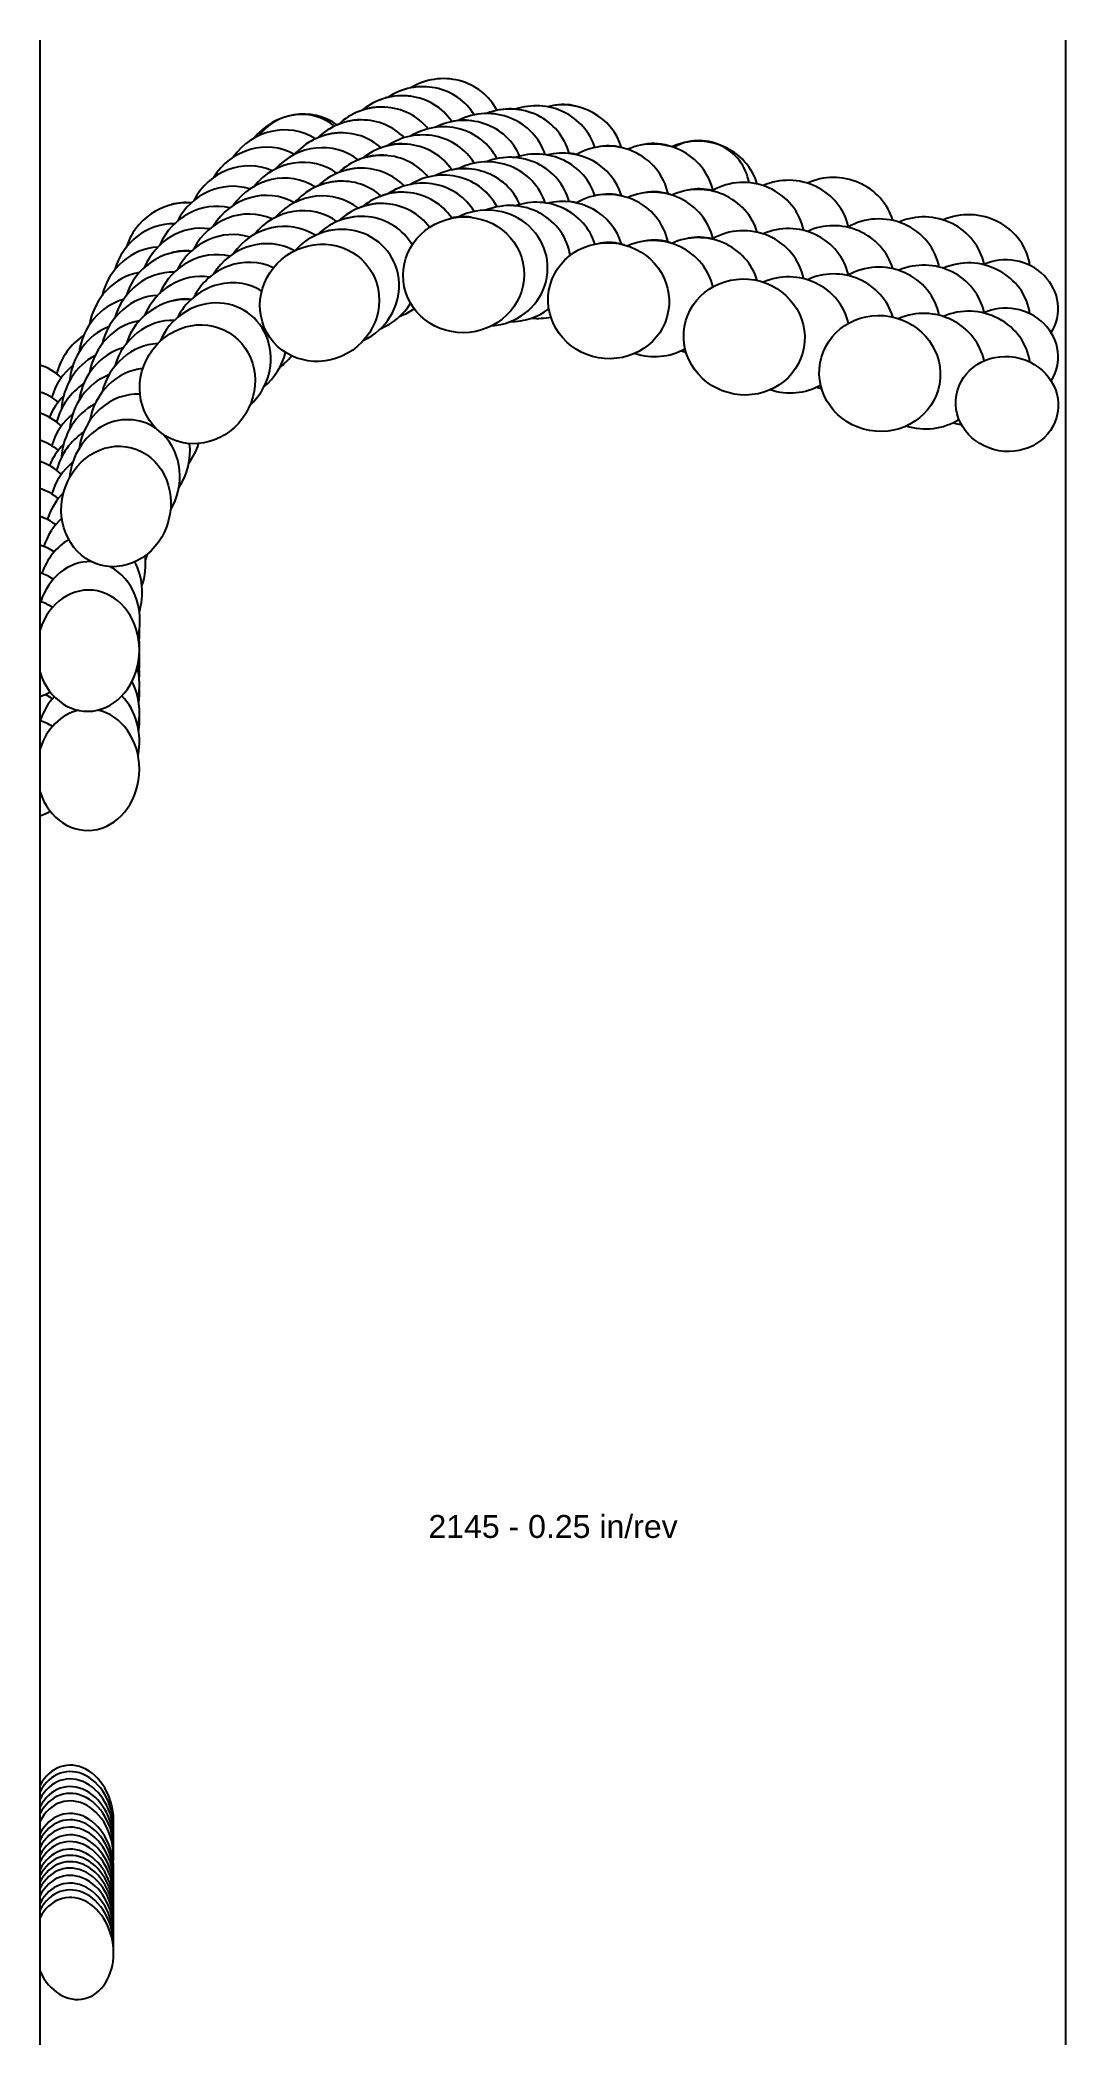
# Model space of a CAD drawing. Header units: inches. Extents: x -5.3 to 0, y -9.2 to 1.1.
import ezdxf
from ezdxf.enums import TextEntityAlignment as Align

# ---------------------------------------------------------------- set-up
doc = ezdxf.new("R2010")
doc.units = ezdxf.units.IN
doc.header["$MEASUREMENT"] = 0
for name, color, linetype, true_color in [('Blade_1', 30, 'Continuous', 0xff7f00), ('Blade_2', 7, 'Continuous', 0xcccc00), ('Blade_3', 7, 'Continuous', 0x00cc00), ('Blade_4', 7, 'Continuous', 0x00cccc), ('Blade_5', 7, 'Continuous', 0x0066cc), ('Blade_6', 190, 'Continuous', 0x7f00ff), ('Blade_7', 7, 'Continuous', 0xcc00cc)]:
    doc.layers.add(name, color=color, linetype=linetype, true_color=true_color)
doc.layers.add('Gage_Line', color=7, linetype='Continuous')
doc.styles.get("Standard").update_dxf_attribs({"font": 'arial.ttf'})

msp = doc.modelspace()

# ---------------------------------------------------------------- linework, layer by layer
at = {"layer": 'Blade_1'}
for centre, major_axis, ratio, start_param, end_param in [((-3.119, 0.429), (0.312, 0.032), 0.955758, 6.565423, 8.250594), ((-3.119, 0.468), (0.262, -0.003), 1, 1.432162, 1.824748), ((-3.865, 0.284), (0.257, 0.18), 0.951296, 6.558969, 8.09738), ((-2.368, 0.295), (0.309, -0.055), 0.956305, 6.642033, 8.580974), ((-2.368, 0.334), (0.259, -0.046), 1, 1.428239, 1.920065), ((-3.119, 0.179), (0.312, 0.032), 0.955758, 6.565423, 8.250594), ((-3.119, 0.218), (0.262, -0.003), 1, 1.432162, 1.824748), ((-1.666, 0.107), (0.309, -0.055), 0.956305, 6.639241, 8.57755), ((-3.865, 0.034), (0.257, 0.18), 0.951296, 6.558969, 8.09738), ((-2.368, 0.045), (0.309, -0.055), 0.956305, 6.642033, 8.580974), ((-2.368, 0.084), (0.259, -0.046), 1, 1.428239, 1.920065), ((-3.119, -0.032), (0.262, -0.003), 1, 1.432162, 1.824748), ((-0.964, -0.082), (0.309, -0.055), 0.956305, 6.633602, 8.583102), ((-4.498, -0.138), (0.163, 0.268), 0.933329, 6.648151, 8.016242), ((-1.666, -0.143), (0.309, -0.055), 0.956305, 6.639241, 8.57755), ((-2.368, -0.166), (0.259, -0.046), 1, 1.428239, 1.920065), ((-0.305, -0.24), (0.262, -0.046), 0.92388, 5.912369, 8.493694), ((-4.498, -0.388), (0.163, 0.268), 0.933329, 6.648151, 8.016242), ((-0.964, -0.332), (0.309, -0.055), 0.956305, 6.633602, 8.583102), ((-0.305, -0.49), (0.262, -0.046), 0.92388, 5.912369, 8.493694), ((-4.919, -0.771), (0.08, 0.304), 0.89538, 6.968659, 8.066348), ((-4.919, -1.021), (0.08, 0.304), 0.89538, 6.968659, 8.066348), ((-5.064, -2.018), (0.009, 0.314), 0.846416, 1.964492, 7.525744), ((-5.388, -2.009), (0, 0.257), 1, 5.708997, 5.986981), ((-5.388, -2.009), (0, 0.257), 1, 9.720983, 9.945165), ((-5.138, -8.241), (-0.046, 0.262), 0.766045, 4.361833, 7.071578), ((-5.138, -8.491), (-0.046, 0.262), 0.766045, 4.425434, 7.071578), ((-5.138, -8.741), (-0.046, 0.262), 0.766045, 1.900725, 7.071578)]:
    msp.add_ellipse(centre, major_axis=major_axis, ratio=ratio, start_param=start_param, end_param=end_param, dxfattribs=at)
for centre, major_axis, ratio in [((-3.119, -0.071), (0.312, 0.032), 0.955758), ((-3.865, -0.216), (0.257, 0.18), 0.951296), ((-2.368, -0.205), (0.309, -0.055), 0.956305), ((-1.666, -0.393), (0.309, -0.055), 0.956305), ((-4.498, -0.638), (0.163, 0.268), 0.933329), ((-0.964, -0.582), (0.309, -0.055), 0.956305), ((-0.305, -0.74), (0.262, -0.046), 0.92388), ((-4.919, -1.271), (0.08, 0.304), 0.89538)]:
    msp.add_ellipse(centre, major_axis=major_axis, ratio=ratio, dxfattribs=at)
at = {"layer": 'Blade_2'}
for centre, major_axis, ratio, start_param, end_param in [((-2.998, 0.464), (0.314, 0.007), 0.956058, 6.554269, 8.316492), ((-3.763, 0.361), (0.269, 0.162), 0.952173, 6.561578, 8.177757), ((-3.763, 0.409), (0.259, 0.061), 0.956305, 1.322044, 1.781686), ((-2.998, 0.214), (0.314, 0.007), 0.956058, 6.554269, 8.316492), ((-3.763, 0.111), (0.269, 0.162), 0.952173, 6.561578, 8.177757), ((-3.763, 0.159), (0.259, 0.061), 0.956305, 1.322044, 1.781686), ((-4.418, -0.024), (0.179, 0.258), 0.934416, 6.627006, 8.07376), ((-2.998, -0.036), (0.314, 0.007), 0.956058, 4.769892, 8.316492), ((-3.763, -0.139), (0.269, 0.162), 0.952173, 4.613556, 8.177757), ((-3.763, -0.091), (0.259, 0.061), 0.956305, 1.322044, 1.781686), ((-4.418, -0.274), (0.179, 0.258), 0.934416, 6.627006, 8.07376), ((-4.418, -0.524), (0.179, 0.258), 0.934416, 4.482087, 8.07376), ((-4.875, -0.633), (0.09, 0.301), 0.902943, 6.893101, 8.082401), ((-4.875, -0.883), (0.09, 0.301), 0.902943, 6.893101, 8.082401), ((-4.875, -1.133), (0.09, 0.301), 0.902943, 5.999154, 8.082401), ((-4.875, -1.133), (0.09, 0.301), 0.902943, 4.438273, 5.831591), ((-5.061, -1.87), (0.019, 0.313), 0.846544, 6.308969, 7.563796), ((-5.388, -1.861), (0, 0.257), 1, 5.695222, 5.986982), ((-5.061, -1.87), (0.019, 0.313), 0.846544, 4.5207, 5.917986), ((-5.064, -2.135), (0.009, 0.314), 0.846416, 4.650538, 4.814932), ((-5.064, -2.635), (0.009, 0.314), 0.846416, 1.964492, 6.132854), ((-5.064, -2.635), (0.009, 0.314), 0.846416, 0.21579, 1.242559), ((-5.388, -2.627), (0, 0.257), 1, 5.709024, 5.987047), ((-5.064, -2.385), (0.009, 0.314), 0.846416, 4.575688, 4.814932), ((-5.388, -2.627), (0, 0.257), 1, 9.720916, 9.945095), ((-5.138, -8.202), (-0.046, 0.262), 0.766045, 4.412213, 7.071578), ((-5.138, -8.452), (-0.046, 0.262), 0.766045, 4.412213, 7.071578), ((-5.138, -8.702), (-0.046, 0.262), 0.766045, 4.412213, 7.071578)]:
    msp.add_ellipse(centre, major_axis=major_axis, ratio=ratio, start_param=start_param, end_param=end_param, dxfattribs=at)
at = {"layer": 'Blade_3'}
for centre, major_axis, ratio, start_param, end_param in [((-3.659, 0.429), (0.28, 0.142), 0.952982, 6.563197, 8.17031), ((-3.659, 0.477), (0.261, 0.05), 0.956305, 1.297618, 1.835431), ((-2.878, 0.487), (0.314, -0.018), 0.956239, 6.583817, 8.306447), ((-2.878, 0.526), (0.261, -0.025), 1, 1.434051, 1.853003), ((-2.878, 0.237), (0.314, -0.018), 0.956239, 6.583817, 8.306447), ((-2.878, 0.276), (0.261, -0.025), 1, 1.434051, 1.853003), ((-2.134, 0.306), (0.309, -0.055), 0.956305, 6.669488, 8.468331), ((-2.134, 0.346), (0.259, -0.046), 1, 1.384898, 1.941373), ((-4.335, 0.081), (0.194, 0.247), 0.935503, 6.615053, 8.06343), ((-3.659, 0.179), (0.28, 0.142), 0.952982, 6.563197, 8.17031), ((-3.659, 0.227), (0.261, 0.05), 0.956305, 1.297618, 1.835431), ((-1.432, 0.118), (0.309, -0.055), 0.956305, 6.669488, 8.467875), ((-2.134, 0.056), (0.309, -0.055), 0.956305, 6.669488, 8.468331), ((-2.134, 0.096), (0.259, -0.046), 1, 1.384898, 1.941373), ((-3.659, -0.071), (0.28, 0.142), 0.952982, 6.335002, 8.17031), ((-3.659, -0.023), (0.261, 0.05), 0.956305, 1.297618, 1.835431), ((-2.878, -0.013), (0.314, -0.018), 0.956239, 6.485029, 8.306447), ((-2.878, 0.026), (0.261, -0.025), 1, 1.434051, 1.853003), ((-0.731, -0.07), (0.309, -0.055), 0.951057, 6.646171, 8.461907), ((-4.335, -0.169), (0.194, 0.247), 0.935503, 6.615053, 8.06343), ((-2.134, -0.194), (0.309, -0.055), 0.956305, 6.669488, 8.468331), ((-2.134, -0.154), (0.259, -0.046), 1, 1.384898, 1.941373), ((-1.432, -0.132), (0.309, -0.055), 0.956305, 6.669488, 8.467875), ((-4.335, -0.419), (0.194, 0.247), 0.935503, 6.384113, 8.06343), ((-1.432, -0.382), (0.309, -0.055), 0.956305, 6.669488, 8.467875), ((-0.731, -0.32), (0.309, -0.055), 0.951057, 6.646171, 8.461907), ((-4.825, -0.501), (0.1, 0.298), 0.910321, 6.83505, 8.053442), ((-3.659, -0.071), (0.28, 0.142), 0.952982, 4.618756, 5.285797), ((-2.878, -0.013), (0.314, -0.018), 0.956239, 4.763228, 5.45428), ((-0.731, -0.57), (0.309, -0.055), 0.951057, 6.646171, 8.461907), ((-4.825, -0.751), (0.1, 0.298), 0.910321, 6.83505, 8.053442), ((-4.335, -0.419), (0.194, 0.247), 0.935503, 4.486473, 5.169015), ((-2.134, -0.194), (0.309, -0.055), 0.956305, 4.560735, 5.421609), ((-4.825, -1.001), (0.1, 0.298), 0.910321, 6.5342, 8.053442), ((-1.432, -0.382), (0.309, -0.055), 0.956305, 4.560302, 5.421609), ((-0.731, -0.57), (0.309, -0.055), 0.951057, 4.567113, 5.479406), ((-4.825, -1.001), (0.1, 0.298), 0.910321, 4.424966, 5.186122), ((-5.053, -1.726), (0.029, 0.313), 0.855006, 6.815502, 7.584254), ((-5.388, -1.717), (0, 0.257), 1, 5.670476, 5.986982), ((-5.053, -1.726), (0.029, 0.313), 0.855006, 4.494123, 5.35715), ((-5.064, -1.991), (0.009, 0.314), 0.846416, 4.702568, 4.819367), ((-5.064, -2.491), (0.009, 0.314), 0.846416, 7.032943, 7.518968), ((-5.388, -2.483), (0, 0.257), 1, 5.709025, 5.882508), ((-5.064, -2.491), (0.009, 0.314), 0.846416, 4.513524, 5.598886), ((-5.064, -2.241), (0.009, 0.314), 0.846416, 4.584658, 4.819367), ((-5.138, -8.167), (-0.046, 0.262), 0.766045, 4.420147, 7.071578), ((-5.138, -8.417), (-0.046, 0.262), 0.766045, 4.420147, 7.071578), ((-5.138, -8.667), (-0.046, 0.262), 0.766045, 4.420147, 7.071578)]:
    msp.add_ellipse(centre, major_axis=major_axis, ratio=ratio, start_param=start_param, end_param=end_param, dxfattribs=at)
at = {"layer": 'Blade_4'}
for centre, major_axis, ratio, start_param, end_param in [((-3.553, 0.496), (0.29, 0.121), 0.953712, 6.546678, 8.234881), ((-3.553, 0.544), (0.263, 0.04), 0.956305, 1.285633, 1.842111), ((-2.739, 0.504), (0.311, -0.045), 0.956305, 6.719073, 8.35169), ((-4.248, 0.187), (0.205, 0.238), 0.942065, 6.557095, 8.111181), ((-3.553, 0.246), (0.29, 0.121), 0.953712, 6.546678, 8.234881), ((-3.553, 0.294), (0.263, 0.04), 0.956305, 1.285633, 1.861931), ((-2.739, 0.254), (0.311, -0.045), 0.956305, 6.719073, 8.35169), ((-2.739, 0.004), (0.311, -0.045), 0.956305, 6.719073, 8.35169), ((-4.248, -0.063), (0.205, 0.238), 0.942065, 6.557095, 8.111181), ((-3.553, -0.004), (0.29, 0.121), 0.953712, 6.505745, 8.234881), ((-3.553, 0.044), (0.263, 0.04), 0.956305, 1.285633, 1.861931), ((-4.248, -0.313), (0.205, 0.238), 0.942065, 6.53244, 8.111181), ((-4.769, -0.366), (0.111, 0.294), 0.917496, 6.773489, 8.067564), ((-4.769, -0.616), (0.111, 0.294), 0.917496, 6.773489, 8.067564), ((-3.553, -0.004), (0.29, 0.121), 0.953712, 4.680035, 4.937581), ((-2.739, 0.004), (0.311, -0.045), 0.956305, 4.759299, 5.079217), ((-4.248, -0.313), (0.205, 0.238), 0.942065, 4.497484, 4.775571), ((-4.769, -0.866), (0.111, 0.294), 0.917496, 6.710537, 8.067564), ((-4.769, -0.866), (0.111, 0.294), 0.917496, 4.426621, 4.784984), ((-5.388, -1.569), (0, 0.257), 1, 5.628056, 5.986982), ((-5.038, -1.577), (0.039, 0.312), 0.863399, 7.064241, 7.641295), ((-5.038, -1.577), (0.039, 0.312), 0.863399, 4.478943, 4.984888), ((-5.064, -2.092), (0.009, 0.314), 0.846416, 4.580175, 4.808122), ((-5.064, -2.342), (0.009, 0.314), 0.846416, 4.504424, 5.286575), ((-5.138, -8.127), (-0.046, 0.262), 0.766045, 4.409567, 7.071578), ((-5.138, -8.377), (-0.046, 0.262), 0.766045, 4.409567, 7.071578), ((-5.138, -8.627), (-0.046, 0.262), 0.766045, 4.409567, 7.071578)]:
    msp.add_ellipse(centre, major_axis=major_axis, ratio=ratio, start_param=start_param, end_param=end_param, dxfattribs=at)
at = {"layer": 'Blade_5'}
for centre, major_axis, ratio, start_param, end_param in [((-3.445, 0.555), (0.298, 0.1), 0.95436, 6.538936, 8.228671), ((-3.445, 0.603), (0.264, 0.029), 0.956305, 1.282335, 1.888845), ((-2.602, 0.509), (0.309, -0.055), 0.956305, 6.732386, 8.290497), ((-2.602, 0.548), (0.259, -0.046), 1, 1.445022, 1.902569), ((-4.157, 0.285), (0.22, 0.224), 0.943127, 6.529074, 8.097836), ((-1.9, 0.321), (0.309, -0.055), 0.956305, 6.729845, 8.48853), ((-1.9, 0.361), (0.259, -0.046), 1, 6.630391, 8.552116), ((-3.445, 0.305), (0.298, 0.1), 0.95436, 6.538936, 8.228671), ((-3.445, 0.353), (0.264, 0.029), 0.956305, 1.282335, 1.888845), ((-2.602, 0.259), (0.309, -0.055), 0.956305, 6.732386, 8.290497), ((-2.602, 0.298), (0.259, -0.046), 1, 1.445022, 1.634919), ((-1.198, 0.133), (0.309, -0.055), 0.956305, 6.729845, 8.486901), ((-4.157, 0.035), (0.22, 0.224), 0.943127, 6.529074, 8.097836), ((-3.445, 0.055), (0.298, 0.1), 0.95436, 6.538936, 8.228671), ((-3.445, 0.103), (0.264, 0.029), 0.956305, 1.282335, 1.888845), ((-2.602, 0.009), (0.309, -0.055), 0.956305, 6.732386, 8.290497), ((-1.9, 0.071), (0.309, -0.055), 0.956305, 6.729845, 8.48853), ((-1.9, 0.111), (0.259, -0.046), 1, 1.481914, 1.959764), ((-2.602, 0.048), (0.259, -0.046), 1, 1.445022, 1.634919), ((-0.497, -0.055), (0.309, -0.055), 0.939693, 6.578079, 8.474619), ((-4.157, -0.215), (0.22, 0.224), 0.943127, 6.529074, 8.097836), ((-1.9, -0.179), (0.309, -0.055), 0.956305, 6.729845, 8.48853), ((-1.9, -0.139), (0.259, -0.046), 1, 1.481914, 1.959764), ((-1.198, -0.117), (0.309, -0.055), 0.956305, 6.729845, 8.486901), ((-4.709, -0.237), (0.119, 0.29), 0.916561, 6.6843, 8.021169), ((-0.497, -0.305), (0.309, -0.055), 0.939693, 6.578079, 8.474619), ((-1.198, -0.367), (0.309, -0.055), 0.956305, 6.729845, 8.486901), ((-4.709, -0.487), (0.119, 0.29), 0.916561, 6.6843, 8.021169), ((-0.497, -0.555), (0.309, -0.055), 0.939693, 6.578079, 8.474619), ((-4.709, -0.737), (0.119, 0.29), 0.916561, 6.6843, 8.021169), ((-1.9, -0.179), (0.309, -0.055), 0.956305, 4.578236, 4.662773), ((-5.388, -0.924), (0, 0.257), 1, 5.567301, 5.986982), ((-5.017, -0.933), (0.05, 0.31), 0.871639, 7.14613, 7.585423), ((-1.198, -0.367), (0.309, -0.055), 0.956305, 4.578236, 4.662773), ((-5.388, -1.174), (0, 0.257), 1, 5.567301, 5.986982), ((-0.497, -0.555), (0.309, -0.055), 0.939693, 4.592868, 4.735809), ((-5.017, -1.183), (0.05, 0.31), 0.871639, 7.14613, 7.585423), ((-5.388, -1.424), (0, 0.257), 1, 5.567301, 5.986982), ((-5.017, -1.433), (0.05, 0.31), 0.871639, 7.14613, 7.684011), ((-5.017, -1.433), (0.05, 0.31), 0.871639, 4.471099, 4.579501), ((-5.064, -1.945), (0.009, 0.314), 0.846416, 4.628133, 4.801474), ((-5.064, -2.195), (0.009, 0.314), 0.846416, 4.508976, 5.030404), ((-5.138, -8.089), (-0.046, 0.262), 0.766045, 4.414858, 7.071578), ((-5.138, -8.339), (-0.046, 0.262), 0.766045, 4.414858, 7.071578), ((-5.138, -8.589), (-0.046, 0.262), 0.766045, 4.414858, 7.071578)]:
    msp.add_ellipse(centre, major_axis=major_axis, ratio=ratio, start_param=start_param, end_param=end_param, dxfattribs=at)
at = {"layer": 'Blade_6'}
for centre, major_axis, ratio, start_param, end_param in [((-3.337, 0.603), (0.304, 0.078), 0.954919, 6.560616, 8.208017), ((-4.062, 0.374), (0.23, 0.214), 0.949365, 6.523143, 8.082359), ((-3.337, 0.353), (0.304, 0.078), 0.954919, 6.560616, 8.208017), ((-4.062, 0.124), (0.23, 0.214), 0.949365, 6.523143, 8.082359), ((-3.337, 0.103), (0.304, 0.078), 0.954919, 6.560616, 8.208017), ((-4.062, -0.126), (0.23, 0.214), 0.949365, 6.523143, 8.082359), ((-4.643, -0.117), (0.137, 0.283), 0.925471, 6.67527, 8.037425), ((-4.643, -0.367), (0.137, 0.283), 0.925471, 6.67527, 8.037425), ((-4.643, -0.617), (0.137, 0.283), 0.925471, 6.67527, 8.037425), ((-5.388, -0.784), (0, 0.257), 1, 5.486423, 5.986982), ((-4.99, -0.793), (0.059, 0.308), 0.87972, 7.079175, 7.735703), ((-5.388, -1.034), (0, 0.257), 1, 5.486423, 5.986982), ((-4.99, -1.043), (0.059, 0.308), 0.87972, 7.079175, 7.735703), ((-5.388, -1.284), (0, 0.257), 1, 5.486423, 5.986982), ((-4.99, -1.293), (0.059, 0.308), 0.87972, 7.079175, 7.735703), ((-5.064, -2.052), (0.009, 0.314), 0.846416, 4.51596, 4.799418), ((-5.138, -8.056), (-0.046, 0.262), 0.766045, 4.422791, 7.071578), ((-5.138, -8.306), (-0.046, 0.262), 0.766045, 4.422791, 7.071578), ((-5.138, -8.556), (-0.046, 0.262), 0.766045, 4.422791, 7.071578)]:
    msp.add_ellipse(centre, major_axis=major_axis, ratio=ratio, start_param=start_param, end_param=end_param, dxfattribs=at)
at = {"layer": 'Blade_7'}
for centre, major_axis, ratio, start_param, end_param in [((-3.228, 0.645), (0.309, 0.055), 0.955386, 6.567782, 8.244448), ((-3.965, 0.457), (0.244, 0.197), 0.950356, 6.526756, 8.08831), ((-3.965, 0.505), (0.253, 0.082), 0.956305, 6.817189, 8.495322), ((-3.228, 0.395), (0.309, 0.055), 0.955386, 6.567782, 8.244448), ((-3.965, 0.207), (0.244, 0.197), 0.950356, 6.526756, 8.08831), ((-3.228, 0.145), (0.309, 0.055), 0.955386, 6.567782, 8.244448), ((-4.573, 0), (0.249, 0.191), 0.939561, 7.090339, 8.503997), ((-4.573, 0.048), (0.219, 0.151), 0.939693, 0.829076, 1.224064), ((-3.965, -0.043), (0.244, 0.197), 0.950356, 6.526756, 8.08831), ((-4.573, -0.25), (0.249, 0.191), 0.939561, 7.090339, 8.503997), ((-4.573, -0.202), (0.219, 0.151), 0.939693, 0.829076, 1.224064), ((-4.573, -0.5), (0.249, 0.191), 0.939561, 7.090339, 8.503997), ((-4.573, -0.452), (0.219, 0.151), 0.939693, 0.829076, 1.224064), ((-4.958, -0.656), (0.07, 0.306), 0.887634, 7.012238, 7.820812), ((-4.958, -0.906), (0.07, 0.306), 0.887634, 7.012238, 7.820812), ((-4.958, -1.156), (0.07, 0.306), 0.887634, 7.012238, 7.820812), ((-5.064, -1.909), (0.009, 0.314), 0.846416, 4.571199, 4.740096), ((-5.138, -8.523), (-0.046, 0.262), 0.766044, 4.422791, 7.071578)]:
    msp.add_ellipse(centre, major_axis=major_axis, ratio=ratio, start_param=start_param, end_param=end_param, dxfattribs=at)
at = {"layer": 'Gage_Line'}
for p, q in [((-5.312, -9.241), (-5.312, 1.145)), ((0, -9.241), (0, 1.145))]:
    msp.add_line(p, q, dxfattribs=at)

# ---------------------------------------------------------------- texts
msp.add_text('2145 - 0.25 in/rev', height=0.11875).set_placement((-2.656, -6.555), align=Align.MIDDLE_CENTER)

doc.saveas('drawing.dxf')
